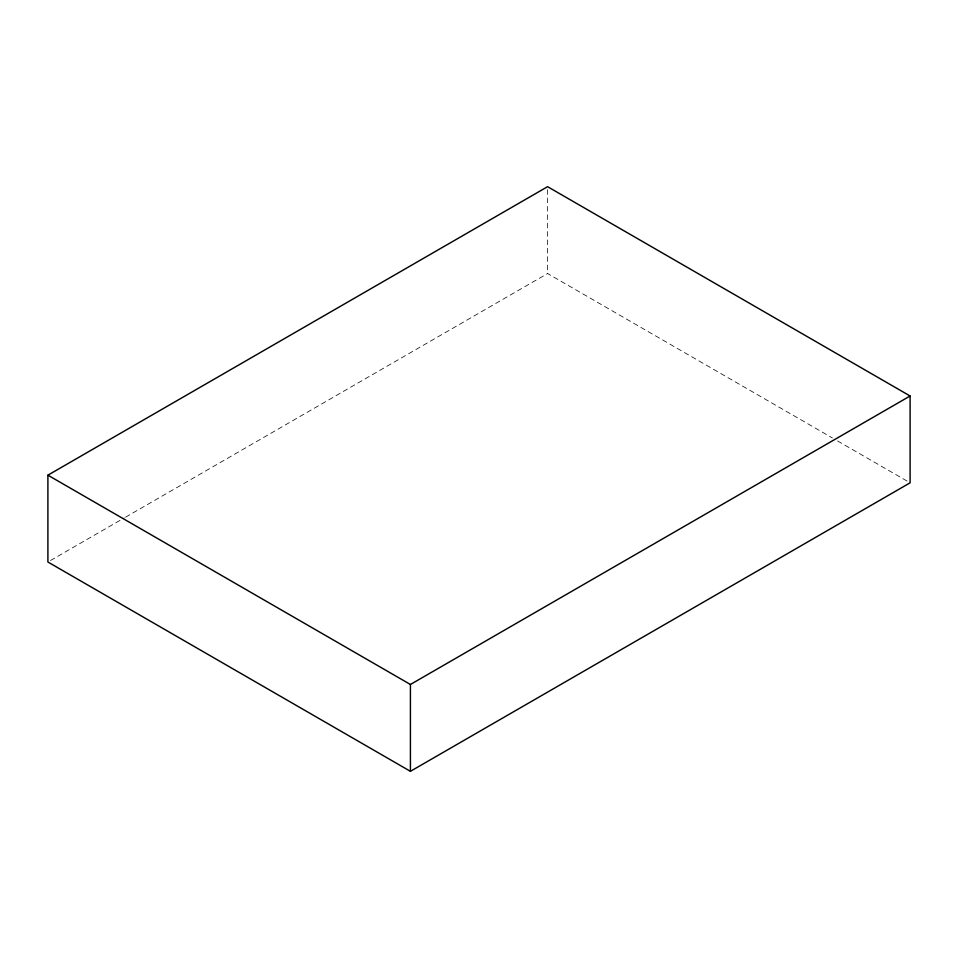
<?xml version="1.0" encoding="UTF-8"?>
<svg xmlns="http://www.w3.org/2000/svg" width="958" height="958" viewBox="0 0 958 958"><rect width="100%" height="100%" fill="white"/><g stroke="black" fill="none" stroke-linecap="round" stroke-linejoin="round"><path stroke-width="0.72" stroke-dasharray="4.79 3.59" d="M50.487 560.514L124.277 517.919M125.57 517.176L547.581 273.521L832.418 437.974M837.591 440.967L907.513 481.323M547.581 189.636L547.581 273.521"/><path stroke-width="1.44" d="M47.9 475.18L547.581 186.69L910.1 395.989L910.1 482.82L410.419 771.31L47.9 562.011L47.9 475.18L410.419 684.479L910.1 395.989M410.419 684.479L410.419 771.31"/></g></svg>
